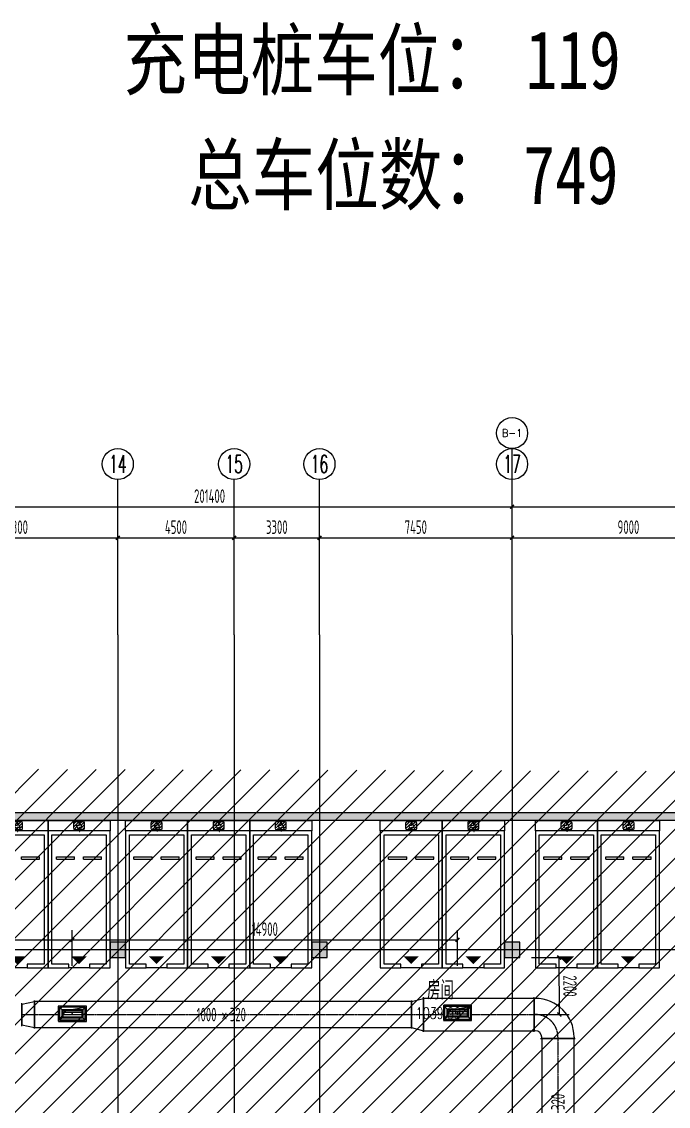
# Model space of a CAD drawing. Extents: x -20827274 to 1300756471, y -549375 to 3431892.
# Drawn here: x -1726 to 23283, y -173860 to -131924 of the extents above; entities that cross this region are included whole.
import ezdxf
from ezdxf.enums import TextEntityAlignment as Align

# ---------------------------------------------------------------- set-up
doc = ezdxf.new("R2010")
doc.units = 0
doc.header["$LTSCALE"] = 10
for name, pattern in [('CENTER2', [1.125, 0.75, -0.125, 0.125, -0.125]), ('DASH', [0.35, 0.25, -0.1]), ('暖附图底图$0$DASH', [0.35, 0.25, -0.1]), ('暖附图底图$0$DOTE', [2.42, 2, -0.2, 0.02, -0.2])]:
    doc.linetypes.add(name, pattern=pattern)
for name, color, linetype in [('1-zs', 3, 'Continuous'), ('AXIS_TEXT', 7, 'Continuous'), ('DUCT-排烟中心线', 5, 'CENTER2'), ('DUCT-排烟标注', 3, 'Continuous'), ('DUCT-排烟法兰', 4, 'Continuous'), ('DUCT-排烟管', 2, 'Continuous'), ('DUCT-排烟管立管', 2, 'Continuous'), ('DUCT-排烟管端线', 4, 'Continuous'), ('DUCT-排风风口', 7, 'Continuous'), ('H-TH_DIM', 3, 'Continuous'), ('Hvac-Hide', 8, 'DASH'), ('PUB_HATCH', 8, 'Continuous'), ('暖附图底图$0$00-停车位', 8, 'Continuous'), ('暖附图底图$0$1-标注暖通', 8, 'Continuous'), ('暖附图底图$0$A-COLUMN', 8, 'Continuous'), ('暖附图底图$0$A-PUB_HATCH', 8, 'Continuous'), ('暖附图底图$0$A-WALL', 8, 'Continuous'), ('暖附图底图$0$AXIS', 8, 'Continuous'), ('暖附图底图$0$AXIS_TEXT', 8, 'Continuous'), ('暖附图底图$0$car', 8, 'Continuous'), ('暖附图底图$0$DOTE', 8, 'Continuous'), ('暖附图底图$0$PUB_HATCH', 8, 'Continuous'), ('暖附图底图$0$SPACE', 8, 'Continuous')]:
    doc.layers.add(name, color=color, linetype=linetype)
doc.layers.add('F-非人防区', color=105, linetype='Continuous', lineweight=15)
doc.styles.add('8B2_02', font='tssdeng.shx', dxfattribs={"width": 0.6, "bigfont": 'TSSDCHN.shx'})
doc.styles.add('8B2_02_T3', font='tssdeng.shx', dxfattribs={"width": 0.6, "bigfont": 'TSSDCHN.shx'})
doc.styles.add('COMPLEX', font='COMPLEX.shx', dxfattribs={"width": 0.65})
doc.styles.add('暖附图底图$0$8B2_01', font='simhei.ttf', dxfattribs={"width": 0.8})
doc.styles.add('暖附图底图$0$8B2_02_T3', font='tssdeng.shx', dxfattribs={"width": 0.6, "bigfont": 'TSSDCHN.shx'})
doc.styles.add('暖附图底图$0$_TCH_AXIS', font='COMPLEX', dxfattribs={"bigfont": 'GBCBIG'})
doc.styles.add('暖附图底图$0$_TCH_SPACE', font='SIMPLEX', dxfattribs={"height": 5, "bigfont": 'GBCBIG'})
doc.styles.add('暖附图底图$0$COMPLEX', font='COMPLEX.shx', dxfattribs={"width": 0.65})
doc.dimstyles.new('_TCH_ARCH&&150', dxfattribs={"dimtxt": 525, "dimasz": 150, "dimexe": 375, "dimexo": 450, "dimgap": 150, "dimtad": 1, "dimdec": 0, "dimrnd": 50, "dimzin": 0, "dimdsep": 46, "dimtxsty": '8B2_02_T3', "dimblk": 'ARCHTICK', "dimcen": 0.09, "dimclrt": 7, "dimazin": 2, "dimtfac": 1, "dimtdec": 0, "dimtix": 1, "dimtmove": 2, "dimatfit": 3, "dimfxl": 0, "dimtolj": 1, "dimtzin": 0, "dimarcsym": 0})
doc.dimstyles.new('暖附图底图$0$_TCH_ARCH&&150', dxfattribs={"dimtxt": 525, "dimasz": 150, "dimexe": 375, "dimexo": 450, "dimgap": 150, "dimtad": 1, "dimdec": 0, "dimrnd": 50, "dimzin": 0, "dimdsep": 46, "dimtxsty": '暖附图底图$0$8B2_02_T3', "dimblk": '暖附图底图$0$_ArchTick', "dimcen": 0.09, "dimclrt": 7, "dimazin": 2, "dimtfac": 1, "dimtdec": 0, "dimtix": 1, "dimtmove": 2, "dimatfit": 3, "dimfxl": 0, "dimtolj": 1, "dimtzin": 0, "dimarcsym": 0})

# ---------------------------------------------------------------- blocks, each defined once
blk = doc.blocks.new('$风口$00000108')
for p, q in [((-250, 135), (-190, 75)), ((-250, -135), (-250, 135)), ((200, 25), (-190, 25)), ((250, 135), (200, 75)), ((250, 135), (250, -135)), ((-250, -135), (-190, -75)), ((250, -135), (-250, -135)), ((200, -25), (-190, -25)), ((200, -75), (250, -135))]:
    blk.add_line(p, q)
at = {"linetype": 'Continuous'}
blk.add_line((250, 135), (-250, 135), dxfattribs=at)
at = {"lineweight": 40}
for p, q in [((-190, 75), (200, 75)), ((-190, -75), (-190, 75)), ((200, 75), (200, -75)), ((-190, -75), (200, -75))]:
    blk.add_line(p, q, dxfattribs=at)
blk = doc.blocks.new('暖附图底图$0$车位2400x5300')
at = {"layer": '暖附图底图$0$00-停车位', "color": 251}
for p, q in [((-875, -1000), (-175, -1000)), ((-875, -1100), (-875, -1000)), ((-875, -1100), (-175, -1100)), ((-175, -1100), (-175, -1000)), ((175, -1000), (875, -1000)), ((175, -1100), (175, -1000)), ((175, -1100), (875, -1100)), ((875, -1100), (875, -1000)), ((400, -5300), (-400, -5300))]:
    blk.add_line(p, q, dxfattribs=at)
blk.add_lwpolyline([(400, -5150), (400, -5300), (1200, -5300), (1200, 0), (-1200, 0), (-1200, -5300), (-400, -5300), (-400, -5150), (-1050, -5150), (-1050, -150), (1050, -150), (1050, -5150), (400, -5150)], dxfattribs=at)
blk.add_lwpolyline([(0, -5150, 0, 600, 0), (0, -4850, 600, 600, 0)], format="xyseb", dxfattribs=at)
blk = doc.blocks.new('暖附图底图$0$A$C2EF10B80')
at = {"layer": '暖附图底图$0$A-PUB_HATCH'}
h = blk.add_hatch(dxfattribs=at)
h.set_pattern_fill('ANSI31', color=256, scale=50, angle=-16.4434)
h.set_pattern_definition([(45, (6188.46, 7099.97), (-56.1266, 56.1266), [])])
h.paths.add_polyline_path([(-983, -100, 0.414214), (-1033, -50), (-1184, -50), (-1091, -207), (-1210, -207), (-1204, -250), (-983, -250)])
h.paths.add_polyline_path([(-983, -250), (-1204, -250), (-1190, -350), (-1033, -350, 0.414213), (-983, -300)])
h.paths.add_polyline_path([(-1262, -250), (-1417, -250), (-1417, -300, 0.414215), (-1367, -350), (-1207, -350)])
h.paths.add_polyline_path([(-1221, -50), (-1367, -50, 0.414214), (-1417, -100), (-1417, -250), (-1262, -250), (-1320, -146), (-1212, -146)])
at = {"layer": '暖附图底图$0$car', "linetype": '暖附图底图$0$DASH', "ltscale": 0.5}
blk.add_line((-1367, -350), (-1033, -350), dxfattribs=at)
at = {"layer": '暖附图底图$0$car', "linetype": '暖附图底图$0$DASH'}
blk.add_lwpolyline([(-2400, 0), (0, 0), (0, -400), (-2400, -400)], close=True, dxfattribs=at)
at = {"layer": '暖附图底图$0$car', "linetype": '暖附图底图$0$DASH', "ltscale": 0.5}
blk.add_lwpolyline([(-1320, -146), (-1185, -390), (-1210, -207), (-1091, -207), (-1227, 23), (-1212, -146)], close=True, dxfattribs=at)
for points in [[(-1367, -50, 0.414214), (-1417, -100), (-1417, -300)], [(-1033, -350, 0.414214), (-983, -300), (-983, -100, 0.414214), (-1033, -50), (-1367, -50)]]:
    blk.add_lwpolyline(points, format="xyb", dxfattribs=at)
at = {"layer": '暖附图底图$0$car', "linetype": '暖附图底图$0$DASH'}
blk.add_arc((-1367, -300), 50, 180, 270, dxfattribs=at)
blk = doc.blocks.new('暖附图底图$0$_AXISO')
blk.add_circle((0, 0), 0.5)
at = {"layer": '暖附图底图$0$AXIS_TEXT', "style": '暖附图底图$0$COMPLEX', "width": 1.041667}
blk.add_attdef('A', text='', height=0.56, dxfattribs=at).set_placement((-0.25, -0.28), (0.25, -0.28), align=Align.FIT)
blk = doc.blocks.new('_FZH')
blk.add_lwpolyline([(-0.5, -0.5), (0.5, -0.5), (0.5, 0.5), (-0.5, 0.5)], close=True)
at = {"layer": 'PUB_HATCH'}
blk.add_solid([(-0.5, -0.5), (0.5, -0.5), (-0.5, 0.5), (0.5, 0.5)], dxfattribs=at)
blk = doc.blocks.new('_AXISO')
blk.add_circle((0, 0), 0.5)
at = {"layer": 'AXIS_TEXT', "style": 'COMPLEX', "width": 1.041667}
blk.add_attdef('A', text='', height=0.56, dxfattribs=at).set_placement((-0.25, -0.28), (0.25, -0.28), align=Align.FIT)
blk = doc.blocks.new('暖附图底图$0$_ArchTick')
at = {"color": 0, "linetype": 'ByBlock', "const_width": 0.4}
blk.add_lwpolyline([(-0.5, -0.5), (0.5, 0.5)], dxfattribs=at)
blk = doc.blocks.new('*D3220')
at = {"layer": 'Defpoints', "color": 0, "transparency": 16777216}
for p in [(1991, -151879), (-5809, -155629), (1991, -155629)]:
    blk.add_point(p, dxfattribs=at)
at = {"layer": '暖附图底图$0$AXIS', "color": 0, "lineweight": -2, "transparency": 16777216}
for p, q in [((-5809, -155179), (-5809, -151504)), ((1991, -155179), (1991, -151504)), ((-5809, -151879), (1991, -151879))]:
    blk.add_line(p, q, dxfattribs=at)
at = {"layer": '暖附图底图$0$AXIS', "color": 0, "lineweight": -2, "transparency": 16777216, "xscale": 150, "yscale": 150, "zscale": 150, "rotation": 180}
blk.add_blockref('暖附图底图$0$_ArchTick', (-5809, -151879), dxfattribs=at)
at = {"layer": '暖附图底图$0$AXIS', "color": 0, "lineweight": -2, "transparency": 16777216, "xscale": 150, "yscale": 150, "zscale": 150}
blk.add_blockref('暖附图底图$0$_ArchTick', (1991, -151879), dxfattribs=at)
at = {"layer": '暖附图底图$0$AXIS', "color": 7, "transparency": 16777216, "insert": (-1909, -151467), "char_height": 525, "attachment_point": 5, "style": '暖附图底图$0$8B2_02_T3'}
blk.add_mtext('\\A1;7800', dxfattribs=at)
blk = doc.blocks.new('*D3221')
at = {"layer": 'Defpoints', "color": 0, "transparency": 16777216}
for p in [(6491, -151879), (1991, -155629), (6491, -155629)]:
    blk.add_point(p, dxfattribs=at)
at = {"layer": '暖附图底图$0$AXIS', "color": 0, "lineweight": -2, "transparency": 16777216}
for p, q in [((1991, -155179), (1991, -151504)), ((6491, -155179), (6491, -151504)), ((1991, -151879), (6491, -151879))]:
    blk.add_line(p, q, dxfattribs=at)
at = {"layer": '暖附图底图$0$AXIS', "color": 0, "lineweight": -2, "transparency": 16777216, "xscale": 150, "yscale": 150, "zscale": 150, "rotation": 180}
blk.add_blockref('暖附图底图$0$_ArchTick', (1991, -151879), dxfattribs=at)
at = {"layer": '暖附图底图$0$AXIS', "color": 0, "lineweight": -2, "transparency": 16777216, "xscale": 150, "yscale": 150, "zscale": 150}
blk.add_blockref('暖附图底图$0$_ArchTick', (6491, -151879), dxfattribs=at)
at = {"layer": '暖附图底图$0$AXIS', "color": 7, "transparency": 16777216, "insert": (4241, -151467), "char_height": 525, "attachment_point": 5, "style": '暖附图底图$0$8B2_02_T3'}
blk.add_mtext('\\A1;4500', dxfattribs=at)
blk = doc.blocks.new('*D3222')
at = {"layer": 'Defpoints', "color": 0, "transparency": 16777216}
for p in [(9791, -151879), (6491, -155629), (9791, -155629)]:
    blk.add_point(p, dxfattribs=at)
at = {"layer": '暖附图底图$0$AXIS', "color": 0, "lineweight": -2, "transparency": 16777216}
for p, q in [((6491, -155179), (6491, -151504)), ((9791, -155179), (9791, -151504)), ((6491, -151879), (9791, -151879))]:
    blk.add_line(p, q, dxfattribs=at)
at = {"layer": '暖附图底图$0$AXIS', "color": 0, "lineweight": -2, "transparency": 16777216, "xscale": 150, "yscale": 150, "zscale": 150, "rotation": 180}
blk.add_blockref('暖附图底图$0$_ArchTick', (6491, -151879), dxfattribs=at)
at = {"layer": '暖附图底图$0$AXIS', "color": 0, "lineweight": -2, "transparency": 16777216, "xscale": 150, "yscale": 150, "zscale": 150}
blk.add_blockref('暖附图底图$0$_ArchTick', (9791, -151879), dxfattribs=at)
at = {"layer": '暖附图底图$0$AXIS', "color": 7, "transparency": 16777216, "insert": (8141, -151467), "char_height": 525, "attachment_point": 5, "style": '暖附图底图$0$8B2_02_T3'}
blk.add_mtext('\\A1;3300', dxfattribs=at)
blk = doc.blocks.new('*D3223')
at = {"layer": 'Defpoints', "color": 0, "transparency": 16777216}
for p in [(17241, -151879), (9791, -155629), (17241, -155629)]:
    blk.add_point(p, dxfattribs=at)
at = {"layer": '暖附图底图$0$AXIS', "color": 0, "lineweight": -2, "transparency": 16777216}
for p, q in [((9791, -155179), (9791, -151504)), ((17241, -155179), (17241, -151504)), ((9791, -151879), (17241, -151879))]:
    blk.add_line(p, q, dxfattribs=at)
at = {"layer": '暖附图底图$0$AXIS', "color": 0, "lineweight": -2, "transparency": 16777216, "xscale": 150, "yscale": 150, "zscale": 150, "rotation": 180}
blk.add_blockref('暖附图底图$0$_ArchTick', (9791, -151879), dxfattribs=at)
at = {"layer": '暖附图底图$0$AXIS', "color": 0, "lineweight": -2, "transparency": 16777216, "xscale": 150, "yscale": 150, "zscale": 150}
blk.add_blockref('暖附图底图$0$_ArchTick', (17241, -151879), dxfattribs=at)
at = {"layer": '暖附图底图$0$AXIS', "color": 7, "transparency": 16777216, "insert": (13516, -151467), "char_height": 525, "attachment_point": 5, "style": '暖附图底图$0$8B2_02_T3'}
blk.add_mtext('\\A1;7450', dxfattribs=at)
blk = doc.blocks.new('*D3236')
at = {"layer": 'Defpoints', "color": 0, "transparency": 16777216}
for p in [(106241, -150679), (17241, -155629), (106241, -155629)]:
    blk.add_point(p, dxfattribs=at)
at = {"layer": '暖附图底图$0$AXIS', "color": 0, "lineweight": -2, "transparency": 16777216}
for p, q in [((17241, -155179), (17241, -150304)), ((106241, -155179), (106241, -150304)), ((17241, -150679), (106241, -150679))]:
    blk.add_line(p, q, dxfattribs=at)
at = {"layer": '暖附图底图$0$AXIS', "color": 0, "lineweight": -2, "transparency": 16777216, "xscale": 150, "yscale": 150, "zscale": 150, "rotation": 180}
blk.add_blockref('暖附图底图$0$_ArchTick', (17241, -150679), dxfattribs=at)
at = {"layer": '暖附图底图$0$AXIS', "color": 0, "lineweight": -2, "transparency": 16777216, "xscale": 150, "yscale": 150, "zscale": 150}
blk.add_blockref('暖附图底图$0$_ArchTick', (106241, -150679), dxfattribs=at)
at = {"layer": '暖附图底图$0$AXIS', "color": 7, "transparency": 16777216, "insert": (61741, -150267), "char_height": 525, "attachment_point": 5, "style": '暖附图底图$0$8B2_02_T3'}
blk.add_mtext('\\A1;89000', dxfattribs=at)
blk = doc.blocks.new('*D3237')
at = {"layer": 'Defpoints', "color": 0, "transparency": 16777216}
for p in [(26241, -151879), (17241, -155629), (26241, -155629)]:
    blk.add_point(p, dxfattribs=at)
at = {"layer": '暖附图底图$0$AXIS', "color": 0, "lineweight": -2, "transparency": 16777216}
for p, q in [((17241, -155179), (17241, -151504)), ((26241, -155179), (26241, -151504)), ((17241, -151879), (26241, -151879))]:
    blk.add_line(p, q, dxfattribs=at)
at = {"layer": '暖附图底图$0$AXIS', "color": 0, "lineweight": -2, "transparency": 16777216, "xscale": 150, "yscale": 150, "zscale": 150, "rotation": 180}
blk.add_blockref('暖附图底图$0$_ArchTick', (17241, -151879), dxfattribs=at)
at = {"layer": '暖附图底图$0$AXIS', "color": 0, "lineweight": -2, "transparency": 16777216, "xscale": 150, "yscale": 150, "zscale": 150}
blk.add_blockref('暖附图底图$0$_ArchTick', (26241, -151879), dxfattribs=at)
at = {"layer": '暖附图底图$0$AXIS', "color": 7, "transparency": 16777216, "insert": (21741, -151467), "char_height": 525, "attachment_point": 5, "style": '暖附图底图$0$8B2_02_T3'}
blk.add_mtext('\\A1;9000', dxfattribs=at)
blk = doc.blocks.new('*D3267')
at = {"layer": 'Defpoints', "color": 0, "transparency": 16777216}
for p in [(106241, -150679), (-95159, -155629), (106241, -155629)]:
    blk.add_point(p, dxfattribs=at)
at = {"layer": '暖附图底图$0$AXIS', "color": 0, "lineweight": -2, "transparency": 16777216}
for p, q in [((-95159, -155179), (-95159, -150304)), ((106241, -155179), (106241, -150304)), ((-95159, -150679), (106241, -150679))]:
    blk.add_line(p, q, dxfattribs=at)
at = {"layer": '暖附图底图$0$AXIS', "color": 0, "lineweight": -2, "transparency": 16777216, "xscale": 150, "yscale": 150, "zscale": 150, "rotation": 180}
blk.add_blockref('暖附图底图$0$_ArchTick', (-95159, -150679), dxfattribs=at)
at = {"layer": '暖附图底图$0$AXIS', "color": 0, "lineweight": -2, "transparency": 16777216, "xscale": 150, "yscale": 150, "zscale": 150}
blk.add_blockref('暖附图底图$0$_ArchTick', (106241, -150679), dxfattribs=at)
at = {"layer": '暖附图底图$0$AXIS', "color": 7, "transparency": 16777216, "insert": (5541, -150267), "char_height": 525, "attachment_point": 5, "style": '暖附图底图$0$8B2_02_T3'}
blk.add_mtext('\\A1;201400', dxfattribs=at)
blk = doc.blocks.new('*D3280')
at = {"layer": 'Defpoints', "color": 0, "transparency": 16777216}
for p in [(1991, -151879), (-5809, -155629), (1991, -155629)]:
    blk.add_point(p, dxfattribs=at)
at = {"layer": '暖附图底图$0$AXIS', "color": 0, "lineweight": -2, "transparency": 16777216}
for p, q in [((-5809, -155179), (-5809, -151504)), ((1991, -155179), (1991, -151504)), ((-5809, -151879), (1991, -151879))]:
    blk.add_line(p, q, dxfattribs=at)
at = {"layer": '暖附图底图$0$AXIS', "color": 0, "lineweight": -2, "transparency": 16777216, "xscale": 150, "yscale": 150, "zscale": 150, "rotation": 180}
blk.add_blockref('暖附图底图$0$_ArchTick', (-5809, -151879), dxfattribs=at)
at = {"layer": '暖附图底图$0$AXIS', "color": 0, "lineweight": -2, "transparency": 16777216, "xscale": 150, "yscale": 150, "zscale": 150}
blk.add_blockref('暖附图底图$0$_ArchTick', (1991, -151879), dxfattribs=at)
at = {"layer": '暖附图底图$0$AXIS', "color": 7, "transparency": 16777216, "insert": (-1909, -151467), "char_height": 525, "attachment_point": 5, "style": '暖附图底图$0$8B2_02_T3'}
blk.add_mtext('\\A1;7800', dxfattribs=at)
blk = doc.blocks.new('*D3281')
at = {"layer": 'Defpoints', "color": 0, "transparency": 16777216}
for p in [(6491, -151879), (1991, -155629), (6491, -155629)]:
    blk.add_point(p, dxfattribs=at)
at = {"layer": '暖附图底图$0$AXIS', "color": 0, "lineweight": -2, "transparency": 16777216}
for p, q in [((1991, -155179), (1991, -151504)), ((6491, -155179), (6491, -151504)), ((1991, -151879), (6491, -151879))]:
    blk.add_line(p, q, dxfattribs=at)
at = {"layer": '暖附图底图$0$AXIS', "color": 0, "lineweight": -2, "transparency": 16777216, "xscale": 150, "yscale": 150, "zscale": 150, "rotation": 180}
blk.add_blockref('暖附图底图$0$_ArchTick', (1991, -151879), dxfattribs=at)
at = {"layer": '暖附图底图$0$AXIS', "color": 0, "lineweight": -2, "transparency": 16777216, "xscale": 150, "yscale": 150, "zscale": 150}
blk.add_blockref('暖附图底图$0$_ArchTick', (6491, -151879), dxfattribs=at)
at = {"layer": '暖附图底图$0$AXIS', "color": 7, "transparency": 16777216, "insert": (4241, -151467), "char_height": 525, "attachment_point": 5, "style": '暖附图底图$0$8B2_02_T3'}
blk.add_mtext('\\A1;4500', dxfattribs=at)
blk = doc.blocks.new('*D3282')
at = {"layer": 'Defpoints', "color": 0, "transparency": 16777216}
for p in [(9791, -151879), (6491, -155629), (9791, -155629)]:
    blk.add_point(p, dxfattribs=at)
at = {"layer": '暖附图底图$0$AXIS', "color": 0, "lineweight": -2, "transparency": 16777216}
for p, q in [((6491, -155179), (6491, -151504)), ((9791, -155179), (9791, -151504)), ((6491, -151879), (9791, -151879))]:
    blk.add_line(p, q, dxfattribs=at)
at = {"layer": '暖附图底图$0$AXIS', "color": 0, "lineweight": -2, "transparency": 16777216, "xscale": 150, "yscale": 150, "zscale": 150, "rotation": 180}
blk.add_blockref('暖附图底图$0$_ArchTick', (6491, -151879), dxfattribs=at)
at = {"layer": '暖附图底图$0$AXIS', "color": 0, "lineweight": -2, "transparency": 16777216, "xscale": 150, "yscale": 150, "zscale": 150}
blk.add_blockref('暖附图底图$0$_ArchTick', (9791, -151879), dxfattribs=at)
at = {"layer": '暖附图底图$0$AXIS', "color": 7, "transparency": 16777216, "insert": (8141, -151467), "char_height": 525, "attachment_point": 5, "style": '暖附图底图$0$8B2_02_T3'}
blk.add_mtext('\\A1;3300', dxfattribs=at)
blk = doc.blocks.new('*D3283')
at = {"layer": 'Defpoints', "color": 0, "transparency": 16777216}
for p in [(17241, -151879), (9791, -155629), (17241, -155629)]:
    blk.add_point(p, dxfattribs=at)
at = {"layer": '暖附图底图$0$AXIS', "color": 0, "lineweight": -2, "transparency": 16777216}
for p, q in [((9791, -155179), (9791, -151504)), ((17241, -155179), (17241, -151504)), ((9791, -151879), (17241, -151879))]:
    blk.add_line(p, q, dxfattribs=at)
at = {"layer": '暖附图底图$0$AXIS', "color": 0, "lineweight": -2, "transparency": 16777216, "xscale": 150, "yscale": 150, "zscale": 150, "rotation": 180}
blk.add_blockref('暖附图底图$0$_ArchTick', (9791, -151879), dxfattribs=at)
at = {"layer": '暖附图底图$0$AXIS', "color": 0, "lineweight": -2, "transparency": 16777216, "xscale": 150, "yscale": 150, "zscale": 150}
blk.add_blockref('暖附图底图$0$_ArchTick', (17241, -151879), dxfattribs=at)
at = {"layer": '暖附图底图$0$AXIS', "color": 7, "transparency": 16777216, "insert": (13516, -151467), "char_height": 525, "attachment_point": 5, "style": '暖附图底图$0$8B2_02_T3'}
blk.add_mtext('\\A1;7450', dxfattribs=at)
blk = doc.blocks.new('*D3284')
at = {"layer": 'Defpoints', "color": 0, "transparency": 16777216}
for p in [(26241, -151879), (17241, -155629), (26241, -155629)]:
    blk.add_point(p, dxfattribs=at)
at = {"layer": '暖附图底图$0$AXIS', "color": 0, "lineweight": -2, "transparency": 16777216}
for p, q in [((17241, -155179), (17241, -151504)), ((26241, -155179), (26241, -151504)), ((17241, -151879), (26241, -151879))]:
    blk.add_line(p, q, dxfattribs=at)
at = {"layer": '暖附图底图$0$AXIS', "color": 0, "lineweight": -2, "transparency": 16777216, "xscale": 150, "yscale": 150, "zscale": 150, "rotation": 180}
blk.add_blockref('暖附图底图$0$_ArchTick', (17241, -151879), dxfattribs=at)
at = {"layer": '暖附图底图$0$AXIS', "color": 0, "lineweight": -2, "transparency": 16777216, "xscale": 150, "yscale": 150, "zscale": 150}
blk.add_blockref('暖附图底图$0$_ArchTick', (26241, -151879), dxfattribs=at)
at = {"layer": '暖附图底图$0$AXIS', "color": 7, "transparency": 16777216, "insert": (21741, -151467), "char_height": 525, "attachment_point": 5, "style": '暖附图底图$0$8B2_02_T3'}
blk.add_mtext('\\A1;9000', dxfattribs=at)
blk = doc.blocks.new('_ArchTick')
at = {"color": 0, "linetype": 'ByBlock', "const_width": 0.4}
blk.add_lwpolyline([(-0.5, -0.5), (0.5, 0.5)], dxfattribs=at)
blk = doc.blocks.new('*D1160')
at = {"layer": 'Defpoints', "color": 0, "transparency": 16777216}
for p in [(17542, -168110), (19067, -168109), (17543, -170313)]:
    blk.add_point(p, dxfattribs=at)
at = {"layer": 'H-TH_DIM', "color": 0, "lineweight": -2, "transparency": 16777216}
for p, q in [((17992, -168110), (19442, -168109)), ((19068, -170312), (19067, -168109)), ((17993, -170313), (19443, -170312))]:
    blk.add_line(p, q, dxfattribs=at)
at = {"layer": 'H-TH_DIM', "color": 0, "lineweight": -2, "transparency": 16777216, "xscale": 150, "yscale": 150, "zscale": 150}
for p, rotation in [((19067, -168109), 90.03513895663362), ((19068, -170312), 270.0351389566336)]:
    blk.add_blockref('_ArchTick', p, dxfattribs=dict(at, rotation=rotation))
at = {"layer": 'H-TH_DIM', "color": 7, "transparency": 16777216, "insert": (19480, -169211), "char_height": 525, "attachment_point": 5, "rotation": 270.0351, "style": '8B2_02_T3'}
blk.add_mtext('\\A1;2200', dxfattribs=at)
blk = doc.blocks.new('*D1162')
at = {"layer": 'Defpoints', "color": 0, "transparency": 16777216}
for p in [(230, -167424), (-6109, -168876), (230, -168876)]:
    blk.add_point(p, dxfattribs=at)
at = {"layer": 'H-TH_DIM', "color": 0, "lineweight": -2, "transparency": 16777216}
for p, q in [((-6109, -168426), (-6109, -167049)), ((230, -168426), (230, -167049)), ((-6109, -167424), (230, -167424))]:
    blk.add_line(p, q, dxfattribs=at)
at = {"layer": 'H-TH_DIM', "color": 0, "lineweight": -2, "transparency": 16777216, "xscale": 150, "yscale": 150, "zscale": 150, "rotation": 180}
blk.add_blockref('_ArchTick', (-6109, -167424), dxfattribs=at)
at = {"layer": 'H-TH_DIM', "color": 0, "lineweight": -2, "transparency": 16777216, "xscale": 150, "yscale": 150, "zscale": 150}
blk.add_blockref('_ArchTick', (230, -167424), dxfattribs=at)
at = {"layer": 'H-TH_DIM', "color": 7, "transparency": 16777216, "insert": (-2939, -167011), "char_height": 525, "attachment_point": 5, "style": '8B2_02_T3'}
blk.add_mtext('\\A1;6350', dxfattribs=at)
blk = doc.blocks.new('*D1163')
at = {"layer": 'Defpoints', "color": 0, "transparency": 16777216}
for p in [(15127, -167424), (230, -168876), (15127, -168876)]:
    blk.add_point(p, dxfattribs=at)
at = {"layer": 'H-TH_DIM', "color": 0, "lineweight": -2, "transparency": 16777216}
for p, q in [((230, -168426), (230, -167049)), ((15127, -168426), (15127, -167049)), ((230, -167424), (15127, -167424))]:
    blk.add_line(p, q, dxfattribs=at)
at = {"layer": 'H-TH_DIM', "color": 0, "lineweight": -2, "transparency": 16777216, "xscale": 150, "yscale": 150, "zscale": 150, "rotation": 180}
blk.add_blockref('_ArchTick', (230, -167424), dxfattribs=at)
at = {"layer": 'H-TH_DIM', "color": 0, "lineweight": -2, "transparency": 16777216, "xscale": 150, "yscale": 150, "zscale": 150}
blk.add_blockref('_ArchTick', (15127, -167424), dxfattribs=at)
at = {"layer": 'H-TH_DIM', "color": 7, "transparency": 16777216, "insert": (7678, -167011), "char_height": 525, "attachment_point": 5, "style": '8B2_02_T3'}
blk.add_mtext('\\A1;14900', dxfattribs=at)
blk = doc.blocks.new('暖附图底图$0$AFSFCS')
at = {"layer": '暖附图底图$0$PUB_HATCH'}
blk.add_hatch(color=256, dxfattribs=at).paths.add_polyline_path([(26091.4, -162710.4), (26091.4, -162510.4), (-31608.6, -162510.4), (-31608.6, -162810.4), (25941.4, -162810.4)])
at = {"layer": '暖附图底图$0$A-WALL'}
for p, q in [((26091.4, -162510.4), (-31608.6, -162510.4)), ((25941.4, -162810.4), (-31608.6, -162810.4))]:
    blk.add_line(p, q, dxfattribs=at)
at = {"layer": '暖附图底图$0$AXIS'}
for p, q in [((17241.4, -155629.3), (17241.4, -148429.3)), ((1991.4, -155629.3), (1991.4, -149629.3)), ((6491.4, -155629.3), (6491.4, -149629.3)), ((9791.4, -155629.3), (9791.4, -149629.3)), ((17241.4, -155629.3), (17241.4, -149629.3))]:
    blk.add_line(p, q, dxfattribs=at)
at = {"layer": '暖附图底图$0$DOTE', "color": 127, "linetype": '暖附图底图$0$DOTE', "ltscale": 1.5}
for p, q in [((1991.4, -155629.3), (1991.4, -385768.2)), ((6491.4, -155629.3), (6491.4, -385768.2)), ((9791.4, -155629.3), (9791.4, -385768.2)), ((145070.3, -167810.4), (-113567.3, -167810.4))]:
    blk.add_line(p, q, dxfattribs=at)
at = {"layer": '暖附图底图$0$DOTE', "color": 16, "linetype": '暖附图底图$0$DOTE', "ltscale": 1.5}
blk.add_line((17241.4, -155629.3), (17241.4, -385768.2), dxfattribs=at)
at = {"rotation": 179.9999973237665}
for p in [(-3108.6, -163210.4), (-708.6, -163210.4), (2291.4, -163210.4), (4691.4, -163210.4), (7091.4, -163210.4), (12141.4, -163210.4), (14541.4, -163210.4), (18141.4, -163210.4), (20541.4, -163210.4)]:
    blk.add_blockref('暖附图底图$0$A$C2EF10B80', p, dxfattribs=at)
at = {"layer": '暖附图底图$0$00-停车位'}
for p in [(-1908.6, -163210.4), (491.4, -163210.4), (3491.4, -163210.4), (5891.4, -163210.4), (8291.4, -163210.4), (13341.4, -163210.4), (15741.4, -163210.4), (19341.4, -163210.4), (21741.4, -163210.4)]:
    blk.add_blockref('暖附图底图$0$车位2400x5300', p, dxfattribs=at)
at = {"layer": '暖附图底图$0$A-COLUMN', "xscale": 600, "yscale": 600, "zscale": 600, "rotation": 90}
for p in [(1991.4, -167810.4), (9791.4, -167810.4), (17241.4, -167810.4)]:
    blk.add_blockref('_FZH', p, dxfattribs=at)
at = {"layer": '暖附图底图$0$AXIS'}
ref = blk.add_blockref('暖附图底图$0$_AXISO', (17241.4, -147829.3), dxfattribs=dict(at, xscale=1200, yscale=1200, zscale=1200))
ref.add_attrib('A', 'B-1', dxfattribs={"layer": '暖附图底图$0$AXIS_TEXT', "height": 290.39, "style": '暖附图底图$0$_TCH_AXIS'}).set_placement((16847.3, -147974.5), (17635.5, -147974.5), align=Align.FIT)
ref = blk.add_blockref('_AXISO', (1991.4, -149029.3), dxfattribs=dict(at, xscale=1200, yscale=1200, zscale=1200))
ref.add_attrib('A', '14', dxfattribs={"layer": '暖附图底图$0$AXIS_TEXT', "height": 678.82, "style": '暖附图底图$0$_TCH_AXIS', "width": 0.677419}).set_placement((1652, -149368.7), (2330.8, -149368.7), align=Align.FIT)
ref = blk.add_blockref('_AXISO', (6491.4, -149029.3), dxfattribs=dict(at, xscale=1200, yscale=1200, zscale=1200))
ref.add_attrib('A', '15', dxfattribs={"layer": '暖附图底图$0$AXIS_TEXT', "height": 678.82, "style": '暖附图底图$0$_TCH_AXIS', "width": 0.724138}).set_placement((6152, -149368.7), (6830.8, -149368.7), align=Align.FIT)
ref = blk.add_blockref('_AXISO', (9791.4, -149029.3), dxfattribs=dict(at, xscale=1200, yscale=1200, zscale=1200))
ref.add_attrib('A', '16', dxfattribs={"layer": '暖附图底图$0$AXIS_TEXT', "height": 678.82, "style": '暖附图底图$0$_TCH_AXIS', "width": 0.724138}).set_placement((9452, -149368.7), (10130.8, -149368.7), align=Align.FIT)
ref = blk.add_blockref('_AXISO', (17241.4, -149029.3), dxfattribs=dict(at, xscale=1200, yscale=1200, zscale=1200))
ref.add_attrib('A', '17', dxfattribs={"layer": '暖附图底图$0$AXIS_TEXT', "height": 678.82, "style": '暖附图底图$0$_TCH_AXIS', "width": 0.724138}).set_placement((16902, -149368.7), (17580.8, -149368.7), align=Align.FIT)
at = {"layer": '暖附图底图$0$SPACE'}
for s, height, style, width, p in [('充电桩车位：', 2253.16, '暖附图底图$0$8B2_01', 0.8, (2209.6, -134527.3)), ('119', 2253.16, '暖附图底图$0$8B2_01', 0.8, (17764, -134527.3)), ('总车位数：', 2253.16, '暖附图底图$0$8B2_01', 0.8, (4713.7, -138971.4)), ('749', 2253.16, '暖附图底图$0$8B2_01', 0.8, (17675.7, -138971.4)), ('1039.99', 446.25, '暖附图底图$0$_TCH_SPACE', 0.705882, (13516.2, -170481.5))]:
    blk.add_text(s, height=height, dxfattribs=dict(at, style=style, width=width)).set_placement(p)
at = {"layer": '暖附图底图$0$SPACE', "style": '暖附图底图$0$_TCH_SPACE'}
blk.add_text('房间', height=723.4, dxfattribs=at).set_placement((13949.9, -169733.4))
at = {"layer": '暖附图底图$0$AXIS'}
for p1, p2, distance, picture, middle in [((-95158.6, -155629.3), (106241.4, -155629.3), 4950, '*D3267', (5541.4, -150266.8)), ((17241.4, -155629.3), (106241.4, -155629.3), 4950, '*D3236', (61741.4, -150266.8)), ((-5808.6, -155629.3), (1991.4, -155629.3), 3750, '*D3220', (-1908.6, -151466.8)), ((-5808.6, -155629.3), (1991.4, -155629.3), 3750, '*D3280', (-1908.6, -151466.8)), ((1991.4, -155629.3), (6491.4, -155629.3), 3750, '*D3221', (4241.4, -151466.8)), ((1991.4, -155629.3), (6491.4, -155629.3), 3750, '*D3281', (4241.4, -151466.8)), ((6491.4, -155629.3), (9791.4, -155629.3), 3750, '*D3222', (8141.4, -151466.8)), ((6491.4, -155629.3), (9791.4, -155629.3), 3750, '*D3282', (8141.4, -151466.8)), ((9791.4, -155629.3), (17241.4, -155629.3), 3750, '*D3223', (13516.4, -151466.8)), ((9791.4, -155629.3), (17241.4, -155629.3), 3750, '*D3283', (13516.4, -151466.8)), ((17241.4, -155629.3), (26241.4, -155629.3), 3750, '*D3237', (21741.4, -151466.8)), ((17241.4, -155629.3), (26241.4, -155629.3), 3750, '*D3284', (21741.4, -151466.8))]:
    dim = blk.add_aligned_dim(p1=p1, p2=p2, distance=distance, dimstyle='暖附图底图$0$_TCH_ARCH&&150', dxfattribs=at)
    dim.commit()
    dim.dimension.update_dxf_attribs({"geometry": picture, "text_midpoint": middle})
blk = doc.blocks.new('暖附图底图')
at = {"layer": '暖附图底图$0$1-标注暖通', "linetype": '暖附图底图$0$DASH'}
blk.add_blockref('暖附图底图$0$AFSFCS', (500000, 0), dxfattribs=at)

msp = doc.modelspace()

# ---------------------------------------------------------------- hatches: boundary and pattern name
at = {"layer": 'F-非人防区'}
h = msp.add_hatch(dxfattribs=at)
h.set_pattern_fill('ANSI31', color=8, scale=500)
h.set_pattern_definition([(45, (-67108.6, 126739.6), (-561.266, 561.266), [])])
edge = h.paths.add_edge_path()
edge.add_line((26041.4, -160910.4), (26041.4, -174910.4))
edge.add_line((26041.4, -174910.4), (44466.4, -174910.4))
edge.add_line((44466.4, -174910.4), (44466.4, -230535.4))
edge.add_line((44466.4, -230535.4), (29591.4, -230535.4))
edge.add_line((29591.4, -230535.4), (29591.4, -228585.4))
edge.add_line((29591.4, -228585.4), (32466.4, -228585.4))
edge.add_line((32466.4, -228585.4), (32466.4, -223185.4))
edge.add_line((32466.4, -223185.4), (6116.4, -223185.4))
edge.add_line((6116.4, -223185.4), (6116.4, -236210.4))
edge.add_line((6116.4, -236210.4), (5916.4, -236210.4))
edge.add_line((5916.4, -236210.4), (5921.1, -289912.2))
edge.add_line((5921.1, -289912.2), (35191.4, -289912.2))
edge.add_line((35191.4, -289912.2), (35191.4, -296310.4))
edge.add_line((35191.4, -296310.4), (35041.4, -296310.4))
edge.add_line((35041.4, -296310.4), (35041.4, -296910.4))
edge.add_line((35041.4, -296910.4), (35641.4, -296910.4))
edge.add_line((35641.4, -296910.4), (44736.4, -305099.6))
edge.add_line((44736.4, -305099.6), (22456.5, -329844))
edge.add_line((22456.5, -329844), (22456.5, -340006.4))
edge.add_line((22456.5, -340006.4), (-13248.1, -379660.4))
edge.add_line((-13248.1, -379660.4), (-90108.6, -379660.4))
edge.add_line((-90108.6, -379660.4), (-90108.6, -373660.4))
edge.add_line((-90108.6, -373660.4), (-91358.6, -373660.4))
edge.add_arc((-91358.6, -361660.4), 12000, 180, 270, ccw=False)
edge.add_line((-103358.6, -361660.4), (-103358.6, -333450.4))
edge.add_line((-103358.6, -333450.4), (-95358.6, -333436.6))
edge.add_line((-95358.6, -333436.6), (-95358.6, -160610.4))
edge.add_line((-95358.6, -160610.4), (-86333.4, -160610.4))
edge.add_line((-86333.4, -160610.4), (-86333.6, -149790))
edge.add_line((-86333.6, -149790), (-73433.4, -149790))
edge.add_line((-73433.4, -149790), (-73433.4, -160610.4))
edge.add_line((-73433.4, -160610.4), (26041.4, -160910.4))

# ---------------------------------------------------------------- linework, layer by layer
at = {"layer": 'DUCT-排烟中心线'}
for p, q in [((-1726.3, -170313.2), (-1226.3, -170313.2)), ((-1226.1, -170313.2), (-300.1, -170313.2)), ((759.9, -170313.2), (13344.9, -170313.2)), ((13345.1, -170313.2), (13820.1, -170313.2)), ((13820.3, -170313.2), (14596.8, -170313.2)), ((15656.8, -170313.2), (18089.1, -170313.2)), ((18089.3, -170313.2), (18139.3, -170313.2)), ((19014.3, -171188.2), (19014.3, -171238.2)), ((19014.3, -171238.2), (19014.3, -176234.3))]:
    msp.add_line(p, q, dxfattribs=at)
msp.add_arc((18139.3, -171188.2), 875, 0, 90, dxfattribs=at)
at = {"layer": 'DUCT-排烟法兰'}
for p, q in [((-1226.2, -170858.2), (-1226.2, -169768.2)), ((13345, -169768.2), (13345, -170858.2)), ((13820.2, -170983.2), (13820.2, -169643.2)), ((18089.2, -170983.2), (18089.2, -169643.2)), ((-1726.4, -170758.2), (-1726.4, -169868.2)), ((18344.3, -171238.3), (19684.3, -171238.3))]:
    msp.add_line(p, q, dxfattribs=at)
at = {"layer": 'DUCT-排烟法兰', "color": 18, "true_color": 0x000000}
for p in [(15126.8, -170250.7, -0.1), (15126.8, -170250.7, 0.1), (-1726.3, -170313.2, 500), (-1226.3, -170313.2, 500), (-1226.1, -170313.2, 500), (229.9, -170282, -0.1), (229.9, -170282, 0.1), (13344.9, -170313.2, 500), (13345.1, -170313.2, 500), (13820.1, -170313.2, 500), (13820.3, -170313.2, 500), (18089.1, -170313.2, 500), (18089.3, -170313.2, 500), (19014.3, -171238.2, 500), (19014.3, -171238.4, 500)]:
    msp.add_point(p, dxfattribs=at)
at = {"layer": 'DUCT-排烟管'}
for p, q in [((-1726.3, -169913.2), (-1226.3, -169813.2)), ((13344.9, -169813.2), (-1226.1, -169813.2)), ((-1226.1, -169813.2), (-1226.1, -170813.2)), ((13344.9, -170813.2), (13344.9, -169813.2)), ((13345.1, -169813.2), (13820.1, -169688.2)), ((18089.1, -169688.2), (13820.3, -169688.2)), ((13820.3, -169688.2), (13820.3, -170938.2)), ((18089.1, -170938.2), (18089.1, -169688.2)), ((18089.3, -169688.2), (18139.3, -169688.2)), ((-1726.3, -170713.2), (-1226.3, -170813.2)), ((-1226.1, -170813.2), (13344.9, -170813.2)), ((13345.1, -170813.2), (13820.1, -170938.2)), ((13820.3, -170938.2), (18089.1, -170938.2)), ((18139.3, -170938.2), (18089.3, -170938.2)), ((18389.3, -171238.2), (18389.3, -171188.2)), ((18389.3, -171238.2), (18389.3, -176234.3)), ((19639.3, -171238.2), (18389.3, -171238.2)), ((19639.3, -171188.2), (19639.3, -171238.2)), ((19639.3, -176234.3), (19639.3, -171238.2))]:
    msp.add_line(p, q, dxfattribs=at)
for radius, start in [(1500, 360), (250, 0)]:
    msp.add_arc((18139.3, -171188.2), radius, start, 90, dxfattribs=at)
at = {"layer": 'DUCT-排烟管', "color": 18, "true_color": 0x000000}
for p in [(-1726.3, -170313.2, 500), (-1226.3, -170313.2, 500), (13345.1, -170313.2, 500), (13820.1, -170313.2, 500), (18089.3, -170313.2, 500), (19014.3, -171238.2, 500)]:
    msp.add_point(p, dxfattribs=at)
at = {"layer": 'DUCT-排烟管立管'}
for p, q in [((729.9, -170032), (-270.1, -170032)), ((-270.1, -170032), (-270.1, -170532)), ((729.9, -170532), (729.9, -170032)), ((15626.8, -170000.7), (14626.8, -170000.7)), ((14626.8, -170000.7), (14626.8, -170500.7)), ((15626.8, -170500.7), (15626.8, -170000.7)), ((-270.1, -170532), (729.9, -170532)), ((14626.8, -170500.7), (15626.8, -170500.7))]:
    msp.add_line(p, q, dxfattribs=at)
at = {"layer": 'DUCT-排烟管端线'}
for p, q in [((-1226.3, -170813.2), (-1226.3, -169813.2)), ((13345.1, -169813.2), (13345.1, -170813.2)), ((13820.1, -170938.2), (13820.1, -169688.2)), ((18089.3, -169688.2), (18089.3, -170938.2)), ((-1726.3, -169913.2), (-1726.3, -170713.2)), ((-270.1, -170532), (-20.1, -170157)), ((-20.1, -170157), (729.9, -170032)), ((14626.8, -170500.7), (14876.8, -170125.7)), ((14876.8, -170125.7), (15626.8, -170000.7)), ((19639.3, -171238.2), (18389.3, -171238.2))]:
    msp.add_line(p, q, dxfattribs=at)
at = {"layer": 'Hvac-Hide'}
for p, q in [((-315.1, -169987), (-315.1, -170577)), ((774.9, -169987), (-315.1, -169987)), ((774.9, -170577), (774.9, -169987)), ((14581.8, -169955.7), (14581.8, -170545.7)), ((15671.8, -169955.7), (14581.8, -169955.7)), ((15671.8, -170545.7), (15671.8, -169955.7)), ((-315.1, -170577), (774.9, -170577)), ((14581.8, -170545.7), (15671.8, -170545.7))]:
    msp.add_line(p, q, dxfattribs=at)

# ---------------------------------------------------------------- block references
at = {"layer": '1-zs'}
msp.add_blockref('暖附图底图', (-500000, 0), dxfattribs=at)
at = {"layer": 'DUCT-排风风口', "xscale": 2, "yscale": 1.851851851851852}
for p in [(229.9, -170282, 2600), (15126.8, -170250.7, 2600)]:
    msp.add_blockref('$风口$00000108', p, dxfattribs=at)

# ---------------------------------------------------------------- texts
at = {"layer": 'DUCT-排烟标注', "style": '8B2_02', "width": 0.6}
for s, p in [('1000', (5040.2, -170575.7, 500)), ('×', (6009.4, -170575.7, 500)), ('320', (6324.4, -170575.7, 500))]:
    msp.add_text(s, height=525, dxfattribs=at).set_placement(p)
msp.add_text('320', height=525, rotation=90, dxfattribs=at).set_placement((19276.8, -174001.2, 500))

# ---------------------------------------------------------------- dimensions: what is measured, and where the dimension line sits
at = {"layer": 'H-TH_DIM'}
for p1, p2, distance, picture, middle in [((-6108.6135, -168876.0838), (229.8821, -168876.0838), 1452.5487, '*D1162', (-2939.3657, -167011.035)), ((229.9, -168876.1), (15126.8, -168876.1), 1452.5, '*D1163', (7678.4, -167011)), ((17543.4, -170313.2), (17542.1, -168110.4), -1524.6, '*D1160', (19479.9, -169210.6))]:
    dim = msp.add_aligned_dim(p1=p1, p2=p2, distance=distance, dimstyle='_TCH_ARCH&&150', dxfattribs=at)
    dim.commit()
    dim.dimension.update_dxf_attribs({"geometry": picture, "text_midpoint": middle})

doc.saveas('drawing.dxf')
